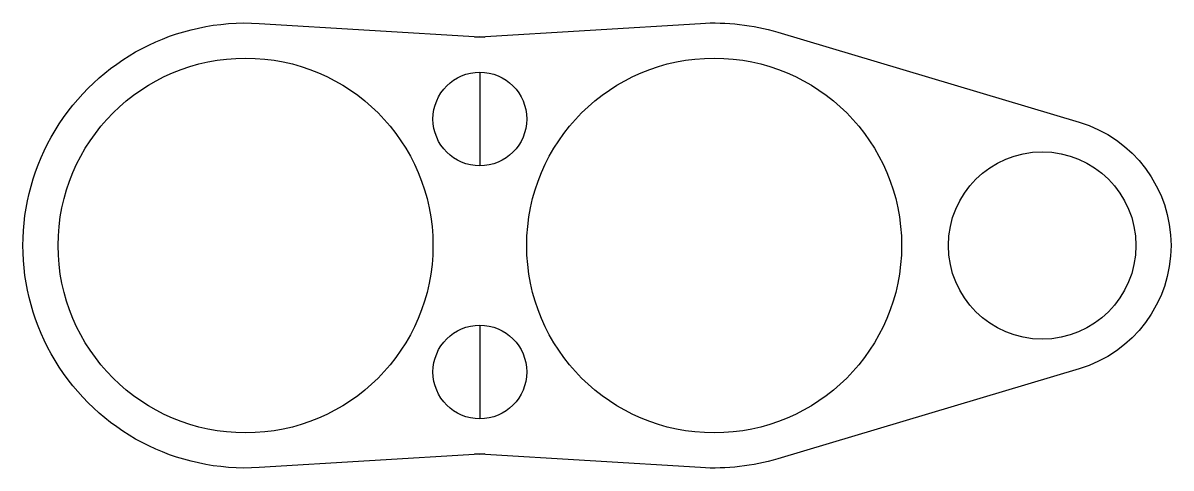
# Model space of a CAD drawing. Header units: millimetres. Extents: x -0.7 to 23.8, y -4.8 to 4.8.
import ezdxf

# ---------------------------------------------------------------- set-up
doc = ezdxf.new("R2010")
doc.units = ezdxf.units.MM
doc.layers.get('0').update_dxf_attribs({"linetype": 'CONTINUOUS'})

msp = doc.modelspace()

# ---------------------------------------------------------------- linework, layer by layer
for p, q in [((9, 3.7), (9, 1.7)), ((9, -1.7), (9, -3.7))]:
    msp.add_line(p, q)
msp.add_lwpolyline([(8.893, -4.447, 0.030531), (9.107, -4.447), (9, -4.453), (4.29, -4.741, -1.062986), (4.29, 4.741), (9, 4.453), (9.107, 4.447, 0.030531), (8.893, 4.447), (9, 4.453), (13.71, 4.741, -0.087924), (15.357, 4.552), (21.786, 2.635, -0.745356), (21.786, -2.635), (15.357, -4.552, -0.087924), (13.71, -4.741), (9, -4.453)], format="xyb", close=True)
for centre, radius in [((4, 0), 4), ((14, 0), 4), ((9, 2.7), 1), ((9, 2.7), 1), ((21, 0), 2), ((9, -2.7), 1), ((9, -2.7), 1)]:
    msp.add_circle(centre, radius)

doc.saveas('drawing.dxf')
